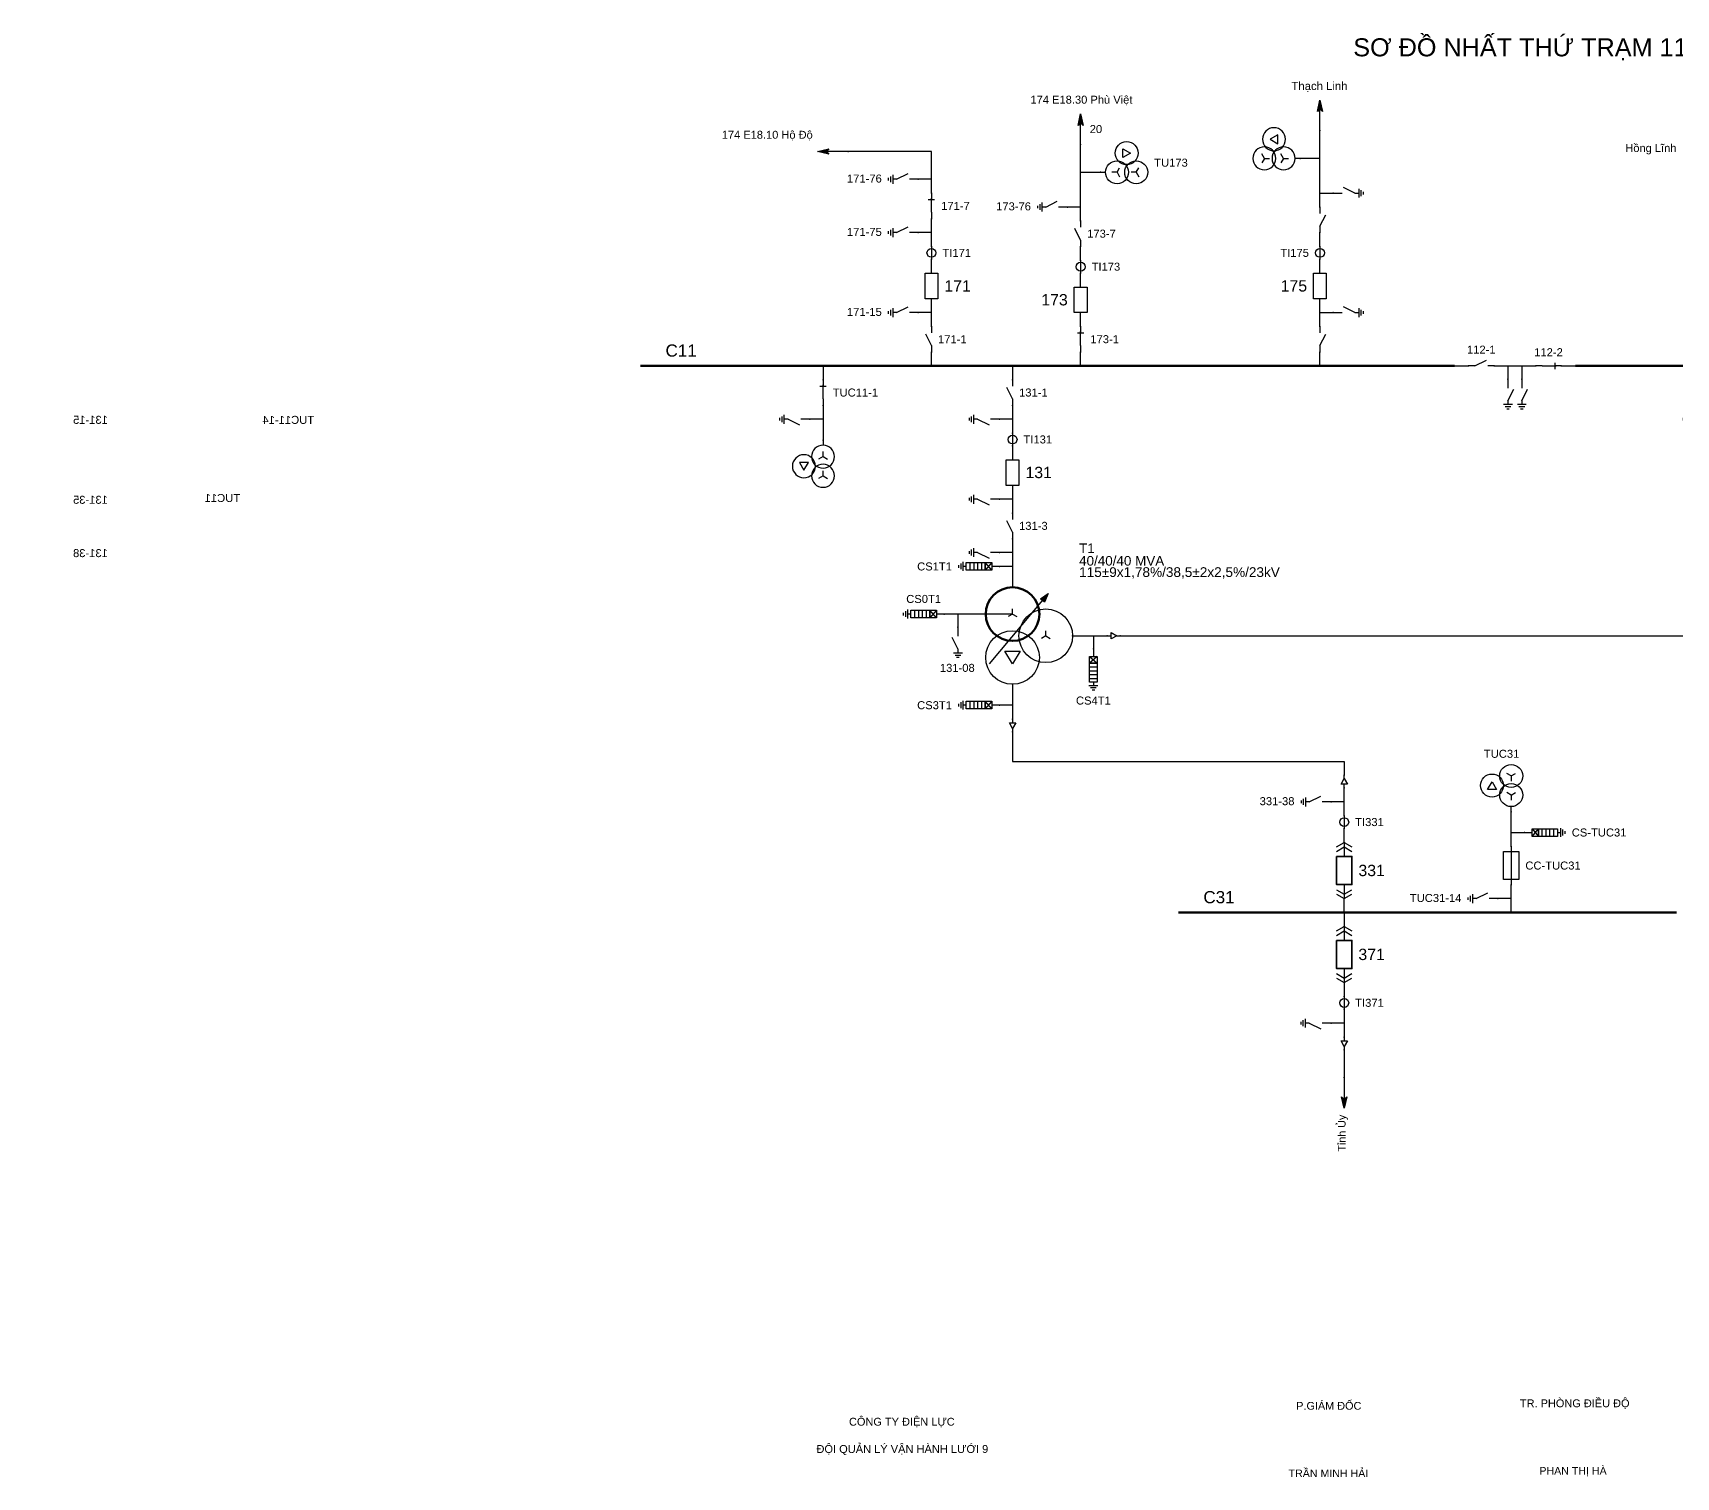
# Model space of a CAD drawing. Header units: millimetres. Extents: x -385 to 411, y 7 to 290.
# Drawn here: x -94.9 to 226.7, y 7.3 to 290 of the extents above; entities that cross this region are included whole.
import ezdxf

# ---------------------------------------------------------------- set-up
doc = ezdxf.new("R2010")
doc.units = ezdxf.units.MM
for name, color, linetype, lineweight in [('BUSBAR_110KV', 1, 'Continuous', 50), ('BUSBAR_35KV', 30, 'Continuous', 50), ('HV_110KV', 1, 'Continuous', 25), ('MV_22KV', 5, 'Continuous', 25), ('MV_35KV', 30, 'Continuous', 25)]:
    doc.layers.add(name, color=color, linetype=linetype, lineweight=lineweight)
doc.layers.add('SYM_PORTS', color=8, linetype='Continuous', plot=False)
doc.layers.add('TEXT', color=7, linetype='Continuous')
doc.styles.add('SLD_TEXT', font='arial.ttf')

# ---------------------------------------------------------------- blocks, each defined once
blk = doc.blocks.new('SYM_DISCONNECTOR_OPEN')
at = {"lineweight": 25}
for points in [[(0, -1.25), (-1.125, 1)], [(0, 2.5), (0, 1.25)], [(0, -1.25), (0, -2.5)]]:
    blk.add_lwpolyline(points, dxfattribs=at)
at = {"layer": 'SYM_PORTS'}
for p in [(0, 2.5), (0, -2.5)]:
    blk.add_point(p, dxfattribs=at)
blk.add_attdef('DEVICE_CODE', (1, -0.5), '', height=2)
blk = doc.blocks.new('SYM_EARTHING_SWITCH_OPEN')
at = {"lineweight": 25}
for points in [[(0, -1.25), (-1.125, 1)], [(0, 3), (0, 1.25)], [(-0.875, -2), (0.875, -2)], [(-0.5625, -2.4375), (0.5625, -2.4375)], [(-0.25, -2.875), (0.25, -2.875)], [(0, -1.25), (0, -2)]]:
    blk.add_lwpolyline(points, dxfattribs=at)
at = {"layer": 'SYM_PORTS'}
blk.add_point((0, 3), dxfattribs=at)
blk.add_attdef('DEVICE_CODE', (1.875, 0), '', height=2)
blk = doc.blocks.new('SYM_CIRCUIT_BREAKER')
at = {"lineweight": 25}
blk.add_lwpolyline([(-1.25, 2.5), (1.25, 2.5), (1.25, -2.5), (-1.25, -2.5)], close=True, dxfattribs=at)
at = {"layer": 'SYM_PORTS'}
for p in [(0, 2.5), (0, -2.5)]:
    blk.add_point(p, dxfattribs=at)
blk.add_attdef('DEVICE_CODE', (2.25, -0.5), '', height=2)
at = {"flags": 1}
blk.add_attdef('RATING', (2.25, -3.5), '', height=2, dxfattribs=at)
blk = doc.blocks.new('SYM_CURRENT_TRANSFORMER')
at = {"lineweight": 25}
blk.add_lwpolyline([(0, 1.25), (0, -1.25)], dxfattribs=at)
blk.add_circle((0, 0), 0.875, dxfattribs=at)
at = {"layer": 'SYM_PORTS'}
for p in [(0, 1.25), (0, -1.25)]:
    blk.add_point(p, dxfattribs=at)
blk.add_attdef('DEVICE_CODE', (1.875, -1.75), '', height=2)
at = {"flags": 1}
blk.add_attdef('RATIO', (1.875, -4.75), '', height=2, dxfattribs=at)
blk = doc.blocks.new('SYM_DISCONNECTOR_CLOSED')
at = {"lineweight": 25}
for points in [[(-0.625, 1.25), (0.625, 1.25)], [(0, 2.5), (0, 1.25)], [(0, -1.25), (0, 1.5)], [(0, -1.25), (0, -2.5)]]:
    blk.add_lwpolyline(points, dxfattribs=at)
at = {"layer": 'SYM_PORTS'}
for p in [(0, 2.5), (0, -2.5)]:
    blk.add_point(p, dxfattribs=at)
blk.add_attdef('DEVICE_CODE', (1.625, -0.5), '', height=2)
blk = doc.blocks.new('SYM_LINE_FEEDER_ARROW')
blk.add_hatch(color=7).paths.add_polyline_path([(0, -3), (-0.5, -0.75), (0, -1.25), (0.5, -0.75)])
at = {"lineweight": 25}
blk.add_lwpolyline([(0, 3), (0, -1.25)], dxfattribs=at)
blk.add_lwpolyline([(0, -3), (-0.5, -0.75), (0, -1.25), (0.5, -0.75)], close=True, dxfattribs=at)
at = {"layer": 'SYM_PORTS'}
blk.add_point((0, 3), dxfattribs=at)
blk.add_attdef('LINE_NAME', (1.5, 0), '', height=2)
blk = doc.blocks.new('SYM_VOLTAGE_TRANSFORMER')
at = {"lineweight": 25}
for points in [[(0, 4.625), (0, 3.625)], [(0, 1.375), (-0.8625, 0.875)], [(0, 1.375), (0, 2.375)], [(0, 1.375), (0.8625, 0.875)], [(0, -2.375), (-0.8625, -2.875)], [(0, -2.375), (0, -1.375)], [(0, -2.375), (0.8625, -2.875)]]:
    blk.add_lwpolyline(points, dxfattribs=at)
blk.add_lwpolyline([(2.875, 0.25), (4.625, 0.25), (3.75, -1.25)], close=True, dxfattribs=at)
for centre in [(0, 1.375), (3.75, -0.5), (0, -2.375)]:
    blk.add_circle(centre, 2.25, dxfattribs=at)
at = {"layer": 'SYM_PORTS'}
blk.add_point((0, 4.625), dxfattribs=at)
blk.add_attdef('DEVICE_CODE', (7, 1.625), '', height=2)
at = {"flags": 1}
blk.add_attdef('RATIO', (7, -1.375), '', height=2, dxfattribs=at)
blk = doc.blocks.new('SYM_SURGE_ARRESTER')
at = {"lineweight": 25}
for points in [[(0, 4), (0, 2.5)], [(-0.75, 2.5), (0.75, 1.25)], [(0.75, 2.5), (-0.75, 1.25)], [(-0.75, 0.5), (0.75, 0.5)], [(-0.875, -3.125), (0.875, -3.125)], [(-0.75, -0.25), (0.75, -0.25)], [(-0.75, -1), (0.75, -1)], [(-0.75, -1.75), (0.75, -1.75)], [(0, -2.5), (0, -3.125)], [(-0.5625, -3.5625), (0.5625, -3.5625)], [(-0.25, -4), (0.25, -4)]]:
    blk.add_lwpolyline(points, dxfattribs=at)
for points in [[(-0.75, 2.5), (0.75, 2.5), (0.75, 1.25), (-0.75, 1.25)], [(-0.75, 1.25), (0.75, 1.25), (0.75, -2.5), (-0.75, -2.5)]]:
    blk.add_lwpolyline(points, close=True, dxfattribs=at)
at = {"layer": 'SYM_PORTS'}
blk.add_point((0, 4), dxfattribs=at)
blk.add_attdef('DEVICE_CODE', (1.875, 1), '', height=2)
blk = doc.blocks.new('SYM_TRANSFORMER_3W')
blk.add_hatch(color=7).paths.add_polyline_path([(3.75, 8.25), (3.0125, 6.575), (2.2375, 7.225)])
at = {"lineweight": 25}
for points in [[(-7.75, -5.5), (3.0125, 7.35)], [(-3.25, 4.25), (-8.5, 4.25)], [(-3.25, 4.25), (-4.1125, 3.75)], [(-3.25, 4.25), (-3.25, 5.25)], [(-3.25, 4.25), (-2.3875, 3.75)], [(3.25, 0), (2.3875, -0.5)], [(3.25, 0), (3.25, 1)], [(3.25, 0), (4.1125, -0.5)]]:
    blk.add_lwpolyline(points, dxfattribs=at)
for points in [[(3.75, 8.25), (3.0125, 6.575), (2.2375, 7.225)], [(-4.75, -3), (-1.75, -3), (-3.25, -5.5)]]:
    blk.add_lwpolyline(points, close=True, dxfattribs=at)
at = {"lineweight": 50}
blk.add_circle((-3.25, 4.25), 5.25, dxfattribs=at)
at = {"lineweight": 25}
for centre in [(3.25, 0), (-3.25, -4.25)]:
    blk.add_circle(centre, 5.25, dxfattribs=at)
at = {"layer": 'SYM_PORTS'}
for p in [(-3.25, 9.5), (-8.5, 4.25), (8.5, 0), (-3.25, -9.5)]:
    blk.add_point(p, dxfattribs=at)
blk.add_attdef('DEVICE_CODE', (9.5, 6.5), '', height=2)
at = {"flags": 1}
for tag, p in [('POWER', (9.5, 3.5)), ('VOLTAGE_RATIO', (9.5, 0.5))]:
    blk.add_attdef(tag, p, '', height=2, dxfattribs=at)
blk = doc.blocks.new('SYM_CABLE_TERMINATION')
at = {"lineweight": 25}
blk.add_lwpolyline([(-0.625, 0.5), (0.625, 0.5), (0, -0.625)], close=True, dxfattribs=at)
for points in [[(0, 1.25), (0, 0.5)], [(0, -0.625), (0, -1.25)]]:
    blk.add_lwpolyline(points, dxfattribs=at)
at = {"layer": 'SYM_PORTS'}
for p in [(0, 1.25), (0, -1.25)]:
    blk.add_point(p, dxfattribs=at)
blk = doc.blocks.new('SYM_DRAWOUT_BREAKER')
at = {"lineweight": 25}
for points in [[(-1.5, 4.625), (0, 5.5), (1.5, 4.625)], [(-1.5, 3.75), (0, 4.625), (1.5, 3.75)], [(0, 5.5), (0, 2.75)], [(0, -2.75), (0, -5.5)], [(-1.5, -3.75), (0, -4.625), (1.5, -3.75)], [(-1.5, -4.625), (0, -5.5), (1.5, -4.625)]]:
    blk.add_lwpolyline(points, dxfattribs=at)
at = {"lineweight": 35}
blk.add_lwpolyline([(-1.5, 2.75), (1.5, 2.75), (1.5, -2.75), (-1.5, -2.75)], close=True, dxfattribs=at)
at = {"layer": 'SYM_PORTS'}
for p in [(0, 5.5), (0, -5.5)]:
    blk.add_point(p, dxfattribs=at)
blk.add_attdef('DEVICE_CODE', (2.5, 2.5), '', height=2)
at = {"flags": 1}
blk.add_attdef('RATING', (2.5, -0.5), '', height=2, dxfattribs=at)
blk = doc.blocks.new('SYM_FUSE_DISCONNECTOR')
at = {"lineweight": 25}
blk.add_lwpolyline([(0, 3.75), (0, -3.75)], dxfattribs=at)
blk.add_lwpolyline([(-1.5, 2.75), (1.5, 2.75), (1.5, -2.75), (-1.5, -2.75)], close=True, dxfattribs=at)
at = {"layer": 'SYM_PORTS'}
for p in [(0, 3.75), (0, -3.75)]:
    blk.add_point(p, dxfattribs=at)
blk.add_attdef('DEVICE_CODE', (2.5, 0.75), '', height=2)
at = {"flags": 1}
blk.add_attdef('RATING', (2.5, -2.25), '', height=2, dxfattribs=at)

msp = doc.modelspace()

# ---------------------------------------------------------------- linework, layer by layer
at = {"layer": 'BUSBAR_110KV', "const_width": 0.458}
for points in [[(23.98, 224.79), (183.34, 224.79)], [(206.94, 224.79), (351.36, 224.79)]]:
    msp.add_lwpolyline(points, dxfattribs=at)
at = {"layer": 'BUSBAR_35KV', "const_width": 0.458}
msp.add_lwpolyline([(129.27, 117.79), (226.78, 117.79)], dxfattribs=at)
at = {"layer": 'HV_110KV'}
for points in [[(156.98, 265.41), (156.98, 270.84)], [(110.14, 262.69), (110.14, 268.12)], [(80.94, 261.33), (80.94, 266.76), (64.62, 266.76)], [(156.98, 265.41), (153.11, 265.41)], [(156.98, 258.61), (156.98, 265.41)], [(80.94, 261.33), (78.36, 261.33)], [(80.94, 258.61), (80.94, 261.33)], [(110.14, 255.89), (110.14, 262.69)], [(110.14, 262.69), (114.01, 262.69)], [(156.98, 255.89), (156.98, 258.61)], [(156.98, 258.61), (159.56, 258.61)], [(110.14, 255.89), (107.56, 255.89)], [(110.14, 253.17), (110.14, 255.89)], [(80.94, 250.89), (78.36, 250.89)], [(80.94, 250.89), (80.94, 253.61)], [(80.94, 248.17), (80.94, 250.89)], [(156.98, 248.17), (156.98, 250.89)], [(110.14, 245.45), (110.14, 248.17)], [(80.94, 242.95), (80.94, 245.67)], [(156.98, 242.95), (156.98, 245.67)], [(110.14, 240.23), (110.14, 242.95)], [(80.94, 235.23), (78.36, 235.23)], [(80.94, 235.23), (80.94, 237.95)], [(80.94, 232.51), (80.94, 235.23)], [(110.14, 232.51), (110.14, 235.23)], [(156.98, 235.23), (156.98, 237.95)], [(156.98, 232.51), (156.98, 235.23)], [(156.98, 235.23), (159.56, 235.23)], [(80.94, 224.79), (80.94, 227.51)], [(110.14, 224.79), (110.14, 227.51)], [(156.98, 224.79), (156.98, 227.51)], [(59.72, 224.79), (59.72, 222.07)], [(96.81, 224.79), (96.81, 222.07)], [(183.34, 224.79), (186.06, 224.79)], [(191.06, 224.79), (193.78, 224.79)], [(193.78, 224.79), (193.78, 222.21)], [(193.78, 224.79), (196.5, 224.79)], [(196.5, 224.79), (196.5, 222.21)], [(196.5, 224.79), (199.22, 224.79)], [(204.22, 224.79), (206.94, 224.79)], [(59.72, 217.07), (59.72, 214.35)], [(96.81, 217.07), (96.81, 214.35)], [(59.72, 214.35), (57.14, 214.35)], [(59.72, 214.35), (59.72, 210.27)], [(96.81, 214.35), (94.23, 214.35)], [(96.81, 214.35), (96.81, 211.63)], [(96.81, 209.13), (96.81, 206.41)], [(96.81, 201.41), (96.81, 198.69)], [(96.81, 198.69), (94.23, 198.69)], [(96.81, 198.69), (96.81, 195.97)], [(96.81, 190.97), (96.81, 188.26)], [(96.81, 188.26), (94.23, 188.26)], [(96.81, 188.26), (96.81, 185.54)], [(96.81, 185.54), (94.23, 185.54)], [(96.81, 185.54), (96.81, 181.46)], [(86.12, 176.21), (83.4, 176.21)], [(91.56, 176.21), (86.12, 176.21)], [(86.12, 176.21), (86.12, 173.63)]]:
    msp.add_lwpolyline(points, dxfattribs=at)
at = {"layer": 'MV_22KV'}
for points in [[(117.86, 171.96), (120.56, 171.96), (249, 171.96), (249, 160.03), (324, 160.03), (324, 185.53), (389.43, 185.53), (389.43, 165.67), (386.73, 165.67)], [(108.56, 171.96), (112.64, 171.96)], [(112.64, 171.96), (112.64, 169.38)], [(112.64, 171.96), (115.36, 171.96)]]:
    msp.add_lwpolyline(points, dxfattribs=at)
at = {"layer": 'MV_35KV'}
for points in [[(96.81, 162.46), (96.81, 158.38)], [(96.81, 158.38), (94.23, 158.38)], [(96.81, 158.38), (96.81, 155.66)], [(96.81, 153.16), (96.81, 150.46), (96.81, 147.37), (161.73, 147.37), (161.73, 144.67)], [(161.73, 139.45), (161.73, 142.17)], [(161.73, 139.45), (159.15, 139.45)], [(161.73, 136.73), (161.73, 139.45)], [(194.41, 133.45), (194.41, 137.53)], [(161.73, 131.51), (161.73, 134.23)], [(194.41, 130.73), (194.41, 133.45)], [(194.41, 133.45), (196.99, 133.45)], [(194.41, 120.51), (194.41, 123.23)], [(161.73, 117.79), (161.73, 120.51)], [(194.41, 120.51), (191.83, 120.51)], [(194.41, 117.79), (194.41, 120.51)], [(161.73, 117.79), (161.73, 115.07)], [(161.73, 104.07), (161.73, 101.35)], [(161.73, 98.85), (161.73, 96.13)], [(161.73, 96.13), (159.15, 96.13)], [(161.73, 96.13), (161.73, 93.41)], [(161.73, 90.91), (161.73, 85.47)]]:
    msp.add_lwpolyline(points, dxfattribs=at)

# ---------------------------------------------------------------- block references
at = {"layer": 'HV_110KV'}
for p, rotation in [((156.98, 273.84), 180), ((110.14, 271.12), 180), ((61.62, 266.76), 270)]:
    msp.add_blockref('SYM_LINE_FEEDER_ARROW', p, dxfattribs=dict(at, rotation=rotation))
ref = msp.add_blockref('SYM_VOLTAGE_TRANSFORMER', (148.48, 265.41), dxfattribs=dict(at, xscale=-1, rotation=270))
ref.add_attrib('DEVICE_CODE', 'TU175', (136.01, 266.51), dxfattribs={"layer": 'TEXT', "extrusion": (0, 0, -1), "height": 1.567, "style": 'SLD_TEXT'})
ref = msp.add_blockref('SYM_VOLTAGE_TRANSFORMER', (118.64, 262.69), dxfattribs=dict(at, rotation=90))
ref.add_attrib('DEVICE_CODE', 'TU173', (124.54, 263.79), dxfattribs={"layer": 'TEXT', "height": 1.567, "style": 'SLD_TEXT'})
ref = msp.add_blockref('SYM_EARTHING_SWITCH_OPEN', (75.36, 261.33), dxfattribs=dict(at, rotation=270))
ref.add_attrib('DEVICE_CODE', '171-76', (64.4, 260.68), dxfattribs={"layer": 'TEXT', "height": 1.567, "style": 'SLD_TEXT'})
ref = msp.add_blockref('SYM_EARTHING_SWITCH_OPEN', (162.56, 258.61), dxfattribs=dict(at, xscale=-1, rotation=90))
ref.add_attrib('DEVICE_CODE', '175-76', (166.72, 257.96), dxfattribs={"layer": 'TEXT', "extrusion": (0, 0, -1), "height": 1.567, "style": 'SLD_TEXT'})
ref = msp.add_blockref('SYM_DISCONNECTOR_CLOSED', (80.94, 256.11), dxfattribs=at)
ref.add_attrib('DEVICE_CODE', '171-7', (82.84, 255.32), dxfattribs={"layer": 'TEXT', "height": 1.567, "style": 'SLD_TEXT'})
ref = msp.add_blockref('SYM_DISCONNECTOR_OPEN', (156.98, 253.39), dxfattribs=dict(at, xscale=-1))
ref.add_attrib('DEVICE_CODE', '175-7', (150.11, 252.61), dxfattribs={"layer": 'TEXT', "extrusion": (0, 0, -1), "height": 1.567, "style": 'SLD_TEXT'})
ref = msp.add_blockref('SYM_EARTHING_SWITCH_OPEN', (104.56, 255.89), dxfattribs=dict(at, rotation=270))
ref.add_attrib('DEVICE_CODE', '173-76', (93.6, 255.24), dxfattribs={"layer": 'TEXT', "height": 1.567, "style": 'SLD_TEXT'})
ref = msp.add_blockref('SYM_EARTHING_SWITCH_OPEN', (75.36, 250.89), dxfattribs=dict(at, rotation=270))
ref.add_attrib('DEVICE_CODE', '171-75', (64.4, 250.24), dxfattribs={"layer": 'TEXT', "height": 1.567, "style": 'SLD_TEXT'})
ref = msp.add_blockref('SYM_DISCONNECTOR_OPEN', (110.14, 250.67), dxfattribs=at)
ref.add_attrib('DEVICE_CODE', '173-7', (111.42, 249.89), dxfattribs={"layer": 'TEXT', "height": 1.567, "style": 'SLD_TEXT'})
ref = msp.add_blockref('SYM_CURRENT_TRANSFORMER', (80.94, 246.92), dxfattribs=at)
ref.add_attrib('DEVICE_CODE', 'TI171', (83.09, 246.13), dxfattribs={"layer": 'TEXT', "height": 1.567, "style": 'SLD_TEXT'})
ref = msp.add_blockref('SYM_CURRENT_TRANSFORMER', (156.98, 246.92), dxfattribs=at)
ref.add_attrib('DEVICE_CODE', 'TI175', (149.23, 246.14), dxfattribs={"layer": 'TEXT', "height": 1.567, "style": 'SLD_TEXT'})
ref = msp.add_blockref('SYM_CURRENT_TRANSFORMER', (110.14, 244.2), dxfattribs=at)
ref.add_attrib('DEVICE_CODE', 'TI173', (112.29, 243.43), dxfattribs={"layer": 'TEXT', "height": 1.567, "style": 'SLD_TEXT'})
ref = msp.add_blockref('SYM_CIRCUIT_BREAKER', (80.94, 240.45), dxfattribs=at)
ref.add_attrib('DEVICE_CODE', '171', (83.47, 239.33), dxfattribs={"layer": 'TEXT', "height": 2.22, "style": 'SLD_TEXT'})
ref = msp.add_blockref('SYM_CIRCUIT_BREAKER', (156.98, 240.45), dxfattribs=at)
ref.add_attrib('DEVICE_CODE', '175', (149.29, 239.35), dxfattribs={"layer": 'TEXT', "height": 2.222, "style": 'SLD_TEXT'})
ref = msp.add_blockref('SYM_CIRCUIT_BREAKER', (110.14, 237.73), dxfattribs=at)
ref.add_attrib('DEVICE_CODE', '173', (102.44, 236.63), dxfattribs={"layer": 'TEXT', "height": 2.222, "style": 'SLD_TEXT'})
ref = msp.add_blockref('SYM_EARTHING_SWITCH_OPEN', (162.56, 235.23), dxfattribs=dict(at, xscale=-1, rotation=90))
ref.add_attrib('DEVICE_CODE', '175-15', (166.72, 234.58), dxfattribs={"layer": 'TEXT', "extrusion": (0, 0, -1), "height": 1.567, "style": 'SLD_TEXT'})
ref = msp.add_blockref('SYM_EARTHING_SWITCH_OPEN', (75.36, 235.23), dxfattribs=dict(at, rotation=270))
ref.add_attrib('DEVICE_CODE', '171-15', (64.4, 234.58), dxfattribs={"layer": 'TEXT', "height": 1.567, "style": 'SLD_TEXT'})
ref = msp.add_blockref('SYM_DISCONNECTOR_OPEN', (156.98, 230.01), dxfattribs=dict(at, xscale=-1))
ref.add_attrib('DEVICE_CODE', '175-1', (150.11, 229.24), dxfattribs={"layer": 'TEXT', "extrusion": (0, 0, -1), "height": 1.567, "style": 'SLD_TEXT'})
ref = msp.add_blockref('SYM_DISCONNECTOR_OPEN', (80.94, 230.01), dxfattribs=at)
ref.add_attrib('DEVICE_CODE', '171-1', (82.22, 229.22), dxfattribs={"layer": 'TEXT', "height": 1.567, "style": 'SLD_TEXT'})
ref = msp.add_blockref('SYM_DISCONNECTOR_CLOSED', (110.14, 230.01), dxfattribs=at)
ref.add_attrib('DEVICE_CODE', '173-1', (112.04, 229.24), dxfattribs={"layer": 'TEXT', "height": 1.567, "style": 'SLD_TEXT'})
ref = msp.add_blockref('SYM_DISCONNECTOR_OPEN', (188.56, 224.79), dxfattribs=dict(at, rotation=270))
ref.add_attrib('DEVICE_CODE', '112-1', (185.76, 227.19), dxfattribs={"layer": 'TEXT', "height": 1.567, "style": 'SLD_TEXT'})
ref = msp.add_blockref('SYM_DISCONNECTOR_CLOSED', (201.72, 224.79), dxfattribs=dict(at, rotation=270))
ref.add_attrib('DEVICE_CODE', '112-2', (198.92, 226.69), dxfattribs={"layer": 'TEXT', "height": 1.567, "style": 'SLD_TEXT'})
ref = msp.add_blockref('SYM_EARTHING_SWITCH_OPEN', (196.5, 219.21), dxfattribs=dict(at, xscale=-1))
ref.add_attrib('DEVICE_CODE', '112-25', (200.03, 213.48), dxfattribs={"layer": 'TEXT', "extrusion": (0, 0, -1), "height": 1.567, "style": 'SLD_TEXT'})
ref = msp.add_blockref('SYM_EARTHING_SWITCH_OPEN', (193.78, 219.21), dxfattribs=dict(at, xscale=-1))
ref.add_attrib('DEVICE_CODE', '112-15', (190.5, 213.48), dxfattribs={"layer": 'TEXT', "extrusion": (0, 0, -1), "height": 1.567, "style": 'SLD_TEXT'})
ref = msp.add_blockref('SYM_DISCONNECTOR_CLOSED', (59.72, 219.57), dxfattribs=at)
ref.add_attrib('DEVICE_CODE', 'TUC11-1', (61.62, 218.79), dxfattribs={"layer": 'TEXT', "height": 1.567, "style": 'SLD_TEXT'})
ref = msp.add_blockref('SYM_DISCONNECTOR_OPEN', (96.81, 219.57), dxfattribs=at)
ref.add_attrib('DEVICE_CODE', '131-1', (98.09, 218.8), dxfattribs={"layer": 'TEXT', "height": 1.567, "style": 'SLD_TEXT'})
ref = msp.add_blockref('SYM_EARTHING_SWITCH_OPEN', (231, 214.35), dxfattribs=dict(at, xscale=-1, rotation=270))
ref.add_attrib('DEVICE_CODE', 'TUC12-24', (216.75, 213.44), dxfattribs={"layer": 'TEXT', "extrusion": (0, 0, -1), "height": 1.567, "style": 'SLD_TEXT'})
ref = msp.add_blockref('SYM_EARTHING_SWITCH_OPEN', (91.23, 214.35), dxfattribs=dict(at, xscale=-1, rotation=270))
ref.add_attrib('DEVICE_CODE', '131-15', (80.26, 213.45), dxfattribs={"layer": 'TEXT', "extrusion": (0, 0, -1), "height": 1.567, "style": 'SLD_TEXT'})
ref = msp.add_blockref('SYM_EARTHING_SWITCH_OPEN', (54.14, 214.35), dxfattribs=dict(at, xscale=-1, rotation=270))
ref.add_attrib('DEVICE_CODE', 'TUC11-14', (39.9, 213.44), dxfattribs={"layer": 'TEXT', "extrusion": (0, 0, -1), "height": 1.567, "style": 'SLD_TEXT'})
ref = msp.add_blockref('SYM_VOLTAGE_TRANSFORMER', (236.58, 205.65), dxfattribs=dict(at, xscale=-1))
ref.add_attrib('DEVICE_CODE', 'TUC12', (231.24, 198.15), dxfattribs={"layer": 'TEXT', "extrusion": (0, 0, -1), "height": 1.567, "style": 'SLD_TEXT'})
ref = msp.add_blockref('SYM_VOLTAGE_TRANSFORMER', (59.72, 205.65), dxfattribs=dict(at, xscale=-1))
ref.add_attrib('DEVICE_CODE', 'TUC11', (54.38, 198.15), dxfattribs={"layer": 'TEXT', "extrusion": (0, 0, -1), "height": 1.567, "style": 'SLD_TEXT'})
ref = msp.add_blockref('SYM_CURRENT_TRANSFORMER', (96.81, 210.38), dxfattribs=at)
ref.add_attrib('DEVICE_CODE', 'TI131', (98.96, 209.61), dxfattribs={"layer": 'TEXT', "height": 1.567, "style": 'SLD_TEXT'})
ref = msp.add_blockref('SYM_CIRCUIT_BREAKER', (96.81, 203.91), dxfattribs=at)
ref.add_attrib('DEVICE_CODE', '131', (99.34, 202.82), dxfattribs={"layer": 'TEXT', "height": 2.222, "style": 'SLD_TEXT'})
ref = msp.add_blockref('SYM_EARTHING_SWITCH_OPEN', (91.23, 198.69), dxfattribs=dict(at, xscale=-1, rotation=270))
ref.add_attrib('DEVICE_CODE', '131-35', (80.26, 197.8), dxfattribs={"layer": 'TEXT', "extrusion": (0, 0, -1), "height": 1.567, "style": 'SLD_TEXT'})
ref = msp.add_blockref('SYM_DISCONNECTOR_OPEN', (96.81, 193.47), dxfattribs=at)
ref.add_attrib('DEVICE_CODE', '131-3', (98.09, 192.7), dxfattribs={"layer": 'TEXT', "height": 1.567, "style": 'SLD_TEXT'})
ref = msp.add_blockref('SYM_TRANSFORMER_3W', (100.06, 171.96), dxfattribs=at)
ref.add_attrib('DEVICE_CODE', 'T1', (109.84, 188.16), dxfattribs={"layer": 'TEXT', "height": 1.874, "style": 'SLD_TEXT'})
ref = msp.add_blockref('SYM_EARTHING_SWITCH_OPEN', (91.23, 188.26), dxfattribs=dict(at, xscale=-1, rotation=270))
ref.add_attrib('DEVICE_CODE', '131-38', (80.26, 187.36), dxfattribs={"layer": 'TEXT', "extrusion": (0, 0, -1), "height": 1.567, "style": 'SLD_TEXT'})
ref = msp.add_blockref('SYM_SURGE_ARRESTER', (90.23, 185.54), dxfattribs=dict(at, rotation=270))
ref.add_attrib('DEVICE_CODE', 'CS1T1', (78.14, 184.75), dxfattribs={"layer": 'TEXT', "height": 1.567, "style": 'SLD_TEXT'})
ref = msp.add_blockref('SYM_SURGE_ARRESTER', (79.4, 176.21), dxfattribs=dict(at, rotation=270))
ref.add_attrib('DEVICE_CODE', 'CS0T1', (76, 178.39), dxfattribs={"layer": 'TEXT', "height": 1.567, "style": 'SLD_TEXT'})
ref = msp.add_blockref('SYM_EARTHING_SWITCH_OPEN', (86.12, 170.63), dxfattribs=at)
ref.add_attrib('DEVICE_CODE', '131-08', (82.59, 164.9), dxfattribs={"layer": 'TEXT', "height": 1.567, "style": 'SLD_TEXT'})
at = {"layer": 'MV_22KV', "rotation": 90}
msp.add_blockref('SYM_CABLE_TERMINATION', (116.61, 171.96), dxfattribs=at)
at = {"layer": 'MV_22KV'}
ref = msp.add_blockref('SYM_SURGE_ARRESTER', (112.64, 165.38), dxfattribs=at)
ref.add_attrib('DEVICE_CODE', 'CS4T1', (109.23, 158.5), dxfattribs={"layer": 'TEXT', "height": 1.567, "style": 'SLD_TEXT'})
at = {"layer": 'MV_35KV'}
ref = msp.add_blockref('SYM_SURGE_ARRESTER', (90.23, 158.38), dxfattribs=dict(at, rotation=270))
ref.add_attrib('DEVICE_CODE', 'CS3T1', (78.14, 157.59), dxfattribs={"layer": 'TEXT', "height": 1.567, "style": 'SLD_TEXT'})
for name, p in [('SYM_CABLE_TERMINATION', (96.81, 154.41)), ('SYM_CABLE_TERMINATION', (161.73, 92.16)), ('SYM_LINE_FEEDER_ARROW', (161.73, 82.47))]:
    msp.add_blockref(name, p, dxfattribs=at)
ref = msp.add_blockref('SYM_VOLTAGE_TRANSFORMER', (194.41, 142.15), dxfattribs=dict(at, rotation=180))
ref.add_attrib('DEVICE_CODE', 'TUC31', (189.07, 148.08), dxfattribs={"layer": 'TEXT', "height": 1.567, "style": 'SLD_TEXT'})
at = {"layer": 'MV_35KV', "rotation": 180}
msp.add_blockref('SYM_CABLE_TERMINATION', (161.73, 143.42), dxfattribs=at)
at = {"layer": 'MV_35KV'}
ref = msp.add_blockref('SYM_EARTHING_SWITCH_OPEN', (156.15, 139.45), dxfattribs=dict(at, rotation=270))
ref.add_attrib('DEVICE_CODE', '331-38', (145.18, 138.8), dxfattribs={"layer": 'TEXT', "height": 1.567, "style": 'SLD_TEXT'})
ref = msp.add_blockref('SYM_CURRENT_TRANSFORMER', (161.73, 135.48), dxfattribs=at)
ref.add_attrib('DEVICE_CODE', 'TI331', (163.88, 134.71), dxfattribs={"layer": 'TEXT', "height": 1.567, "style": 'SLD_TEXT'})
ref = msp.add_blockref('SYM_SURGE_ARRESTER', (200.99, 133.45), dxfattribs=dict(at, rotation=90))
ref.add_attrib('DEVICE_CODE', 'CS-TUC31', (206.27, 132.67), dxfattribs={"layer": 'TEXT', "height": 1.567, "style": 'SLD_TEXT'})
ref = msp.add_blockref('SYM_DRAWOUT_BREAKER', (161.73, 126.01), dxfattribs=at)
ref.add_attrib('DEVICE_CODE', '331', (164.51, 124.91), dxfattribs={"layer": 'TEXT', "height": 2.222, "style": 'SLD_TEXT'})
ref = msp.add_blockref('SYM_FUSE_DISCONNECTOR', (194.41, 126.98), dxfattribs=at)
ref.add_attrib('DEVICE_CODE', 'CC-TUC31', (197.19, 126.2), dxfattribs={"layer": 'TEXT', "height": 1.567, "style": 'SLD_TEXT'})
ref = msp.add_blockref('SYM_EARTHING_SWITCH_OPEN', (188.83, 120.51), dxfattribs=dict(at, rotation=270))
ref.add_attrib('DEVICE_CODE', 'TUC31-14', (174.58, 119.85), dxfattribs={"layer": 'TEXT', "height": 1.567, "style": 'SLD_TEXT'})
ref = msp.add_blockref('SYM_EARTHING_SWITCH_OPEN', (237.22, 112.21), dxfattribs=dict(at, xscale=-1))
ref.add_attrib('DEVICE_CODE', '312-15', (233.94, 106.48), dxfattribs={"layer": 'TEXT', "extrusion": (0, 0, -1), "height": 1.567, "style": 'SLD_TEXT'})
ref = msp.add_blockref('SYM_DRAWOUT_BREAKER', (161.73, 109.57), dxfattribs=at)
ref.add_attrib('DEVICE_CODE', '371', (164.51, 108.48), dxfattribs={"layer": 'TEXT', "height": 2.222, "style": 'SLD_TEXT'})
ref = msp.add_blockref('SYM_CURRENT_TRANSFORMER', (161.73, 100.1), dxfattribs=at)
ref.add_attrib('DEVICE_CODE', 'TI371', (163.88, 99.33), dxfattribs={"layer": 'TEXT', "height": 1.567, "style": 'SLD_TEXT'})
ref = msp.add_blockref('SYM_EARTHING_SWITCH_OPEN', (156.15, 96.13), dxfattribs=dict(at, xscale=-1, rotation=270))
ref.add_attrib('DEVICE_CODE', '371-76', (145.18, 95.23), dxfattribs={"layer": 'TEXT', "extrusion": (0, 0, -1), "height": 1.567, "style": 'SLD_TEXT'})

# ---------------------------------------------------------------- texts
at = {"layer": 'TEXT', "attachment_point": 7, "style": 'SLD_TEXT'}
for s, insert, char_height in [('SƠ ĐỒ NHẤT THỨ TRẠM 110KV THẠCH KHÊ', (163.5, 284.61), 3.5311), ('Thạch Linh', (151.4, 278.44), 1.589), ('174 E18.30 Phù Việt', (100.31, 275.78), 1.5586), ('174 E18.10 Hộ Độ', (39.9, 268.92), 1.5489), ('20', (111.92, 270.35), 1.567), ('Hồng Lĩnh', (216.75, 266.2), 1.552), ('C11', (28.89, 226.57), 2.384), ('40/40/40 MVA', (109.84, 185.67), 1.882), ('115±9x1,78%/38,5±2x2,5%/23kV', (109.84, 183.12), 1.904), ('C31', (134.17, 119.57), 2.386), ('TR. PHÒNG ĐIỀU ĐỘ', (196.12, 20.61), 1.5363), ('P.GIÁM ĐỐC', (152.34, 20.44), 1.521), ('CÔNG TY ĐIỆN LỰC', (64.8, 17), 1.5374), ('ĐỘI QUẢN LÝ VẬN HÀNH LƯỚI 9', (58.43, 11.57), 1.5481), ('TRẦN MINH HẢI', (150.84, 7.26), 1.4891), ('PHAN THỊ HÀ', (199.93, 7.43), 1.4891)]:
    msp.add_mtext(s, dxfattribs=dict(at, insert=insert, char_height=char_height))
at = {"layer": 'TEXT', "insert": (162.45, 70.99), "char_height": 1.499, "attachment_point": 7, "rotation": 90, "style": 'SLD_TEXT'}
msp.add_mtext('Tỉnh Ủy', dxfattribs=at)

doc.saveas('drawing.dxf')
